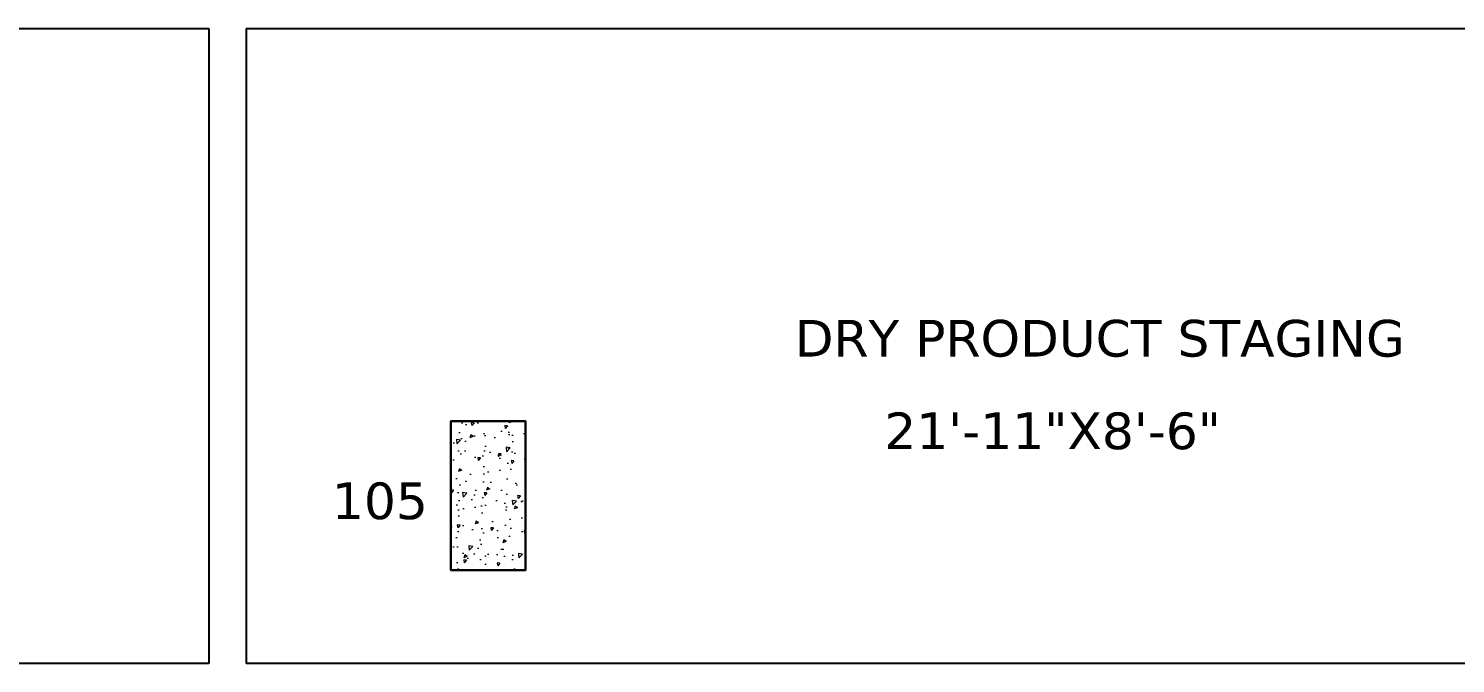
# Model space of a CAD drawing. Header units: inches. Extents: x -217 to 2701, y -906 to 3312.
# Drawn here: x 178 to 407.8, y 1821 to 1923.2 of the extents above; entities that cross this region are included whole.
import ezdxf

# ---------------------------------------------------------------- set-up
doc = ezdxf.new("R2010")
doc.units = ezdxf.units.IN
doc.header["$MEASUREMENT"] = 0
doc.layers.get('0').update_dxf_attribs({"color": 8, "linetype": 'CONTINUOUS'})
doc.layers.add('AR. COLUMN', color=160, linetype='CONTINUOUS', lineweight=30)
doc.layers.add('AR. R.C.C HATCH', color=253, linetype='CONTINUOUS', lineweight=9)
for name, color, linetype in [('COLUMN', 8, 'CONTINUOUS'), ('COLUMN HATCH', 8, 'CONTINUOUS'), ('MAA-CABLE TRAY', 8, 'CONTINUOUS'), ('TEXT', 8, 'CONTINUOUS'), ('WALL', 7, 'CONTINUOUS'), ('WINDOOW', 8, 'CONTINUOUS')]:
    doc.layers.add(name, color=color, linetype=linetype)
doc.styles.add('VERDANA', font='verdana.ttf')

# ---------------------------------------------------------------- blocks, each defined once
blk = doc.blocks.new('COLUM')
at = {"lineweight": 18}
blk.add_wipeout([(-12, 0), (-12, -24), (0, -24), (0, 0)], dxfattribs=at)
at = {"layer": 'AR. R.C.C HATCH'}
h = blk.add_hatch(dxfattribs=at)
h.set_pattern_fill('AR-CONC', color=256, scale=0.75, angle=180, style=0)
h.paths.add_polyline_path([(-12, -24), (0, -24), (0, 0), (-12, 0)])
at = {"layer": 'AR. COLUMN'}
blk.add_lwpolyline([(-12, 0), (-12, -24), (0, -24), (0, 0)], close=True, dxfattribs=at)
at = {"layer": 'TEXT', "lineweight": 0}
blk.add_lwpolyline([(-12, -24), (0, -24), (0, 0), (-12, 0)], close=True, dxfattribs=at)

msp = doc.modelspace()

# ---------------------------------------------------------------- hatches: boundary and pattern name
at = {"layer": 'COLUMN HATCH', "linetype": 'Continuous'}
msp.add_hatch(color=256, dxfattribs=at).paths.add_polyline_path([(246, 1836), (258, 1836), (258, 1860), (246, 1860)])
at = {"layer": 'TEXT', "lineweight": 0}
msp.add_hatch(color=256, dxfattribs=at).paths.add_polyline_path([(246, 1836), (258, 1836), (258, 1860), (246, 1860)])

# ---------------------------------------------------------------- linework, layer by layer
at = {"layer": 'COLUMN', "linetype": 'Continuous'}
msp.add_lwpolyline([(246, 1836), (258, 1836), (258, 1860), (246, 1860)], close=True, dxfattribs=at)
at = {"layer": 'TEXT', "lineweight": 0}
msp.add_lwpolyline([(246, 1836), (258, 1836), (258, 1860), (246, 1860)], close=True, dxfattribs=at)
at = {"layer": 'WALL', "linetype": 'Continuous'}
for p, q in [((87, 1923.24), (207, 1923.24)), ((207, 1923.24), (207, 1821)), ((213, 1923.24), (213, 1821)), ((213, 1923.24), (482, 1923.24)), ((207, 1821), (169, 1821)), ((476, 1821), (213, 1821))]:
    msp.add_line(p, q, dxfattribs=at)
at = {"layer": 'WINDOOW', "lineweight": 0}
msp.add_line((189, 1923.24), (207, 1923.24), dxfattribs=at)

# ---------------------------------------------------------------- texts
at = {"layer": 'TEXT', "lineweight": 0, "style": 'VERDANA'}
for s, p in [('DRY PRODUCT STAGING', (301.38, 1870.42)), ('21\'-11"X8\'-6"', (315.79, 1855.51))]:
    msp.add_text(s, height=5.9055, dxfattribs=at).set_placement(p)
at = {"layer": 'TEXT', "lineweight": 0, "insert": (234.56, 1847.14), "char_height": 5.906, "width": 5.1391, "attachment_point": 5, "style": 'VERDANA'}
msp.add_mtext('105', dxfattribs=at)

# ---------------------------------------------------------------- next in the draw order: block references
at = {"layer": 'MAA-CABLE TRAY', "lineweight": 18}
msp.add_blockref('COLUM', (258, 1860), dxfattribs=at)

doc.saveas('drawing.dxf')
